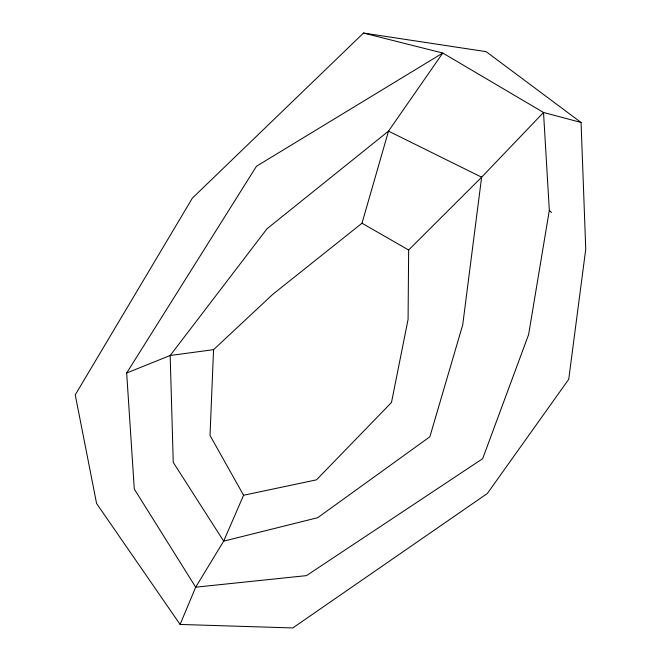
<?xml version="1.0" encoding="UTF-8"?>
<svg xmlns="http://www.w3.org/2000/svg" width="661" height="661" viewBox="0 0 661 661"><rect width="100%" height="100%" fill="white"/><g stroke="black" fill="none" stroke-linecap="round" stroke-linejoin="round"><path stroke-width="0.99" d="M581.069 122.475L543.524 112.469L481.629 177.198L408.647 250.007L408.077 319.37L391.486 402.499L316.479 479.853L243.579 495.254L223.666 541.152L195.697 587.183L180.106 624.447L292.79 627.95L487.339 493.494L568.724 379.307L585.753 249.147L581.069 122.475L486.124 51.641L363.492 33.05L192.368 198.143L75.247 394.873L96.589 503.492L180.106 624.447M363.492 33.05L442.771 53.045L256.468 166.25L126.672 373.002L134.299 489.066L195.697 587.183L306.448 575.624L482.67 458.684L528.618 334.565L549.324 210.363L543.524 112.469L442.771 53.045L388.511 131.126L361.997 223.228L272.96 294.178L213.561 349.661L210.016 435.45L243.579 495.254M126.672 373.002L170.166 355.502L213.561 349.661M361.997 223.228L408.647 250.007M549.324 210.363L551.505 212.495M481.629 177.198L462.725 324.857L429.857 436.781L317.701 517.695L223.666 541.152L173.256 462.378L170.166 355.502L267.061 228.706L388.511 131.126L481.629 177.198"/></g></svg>
